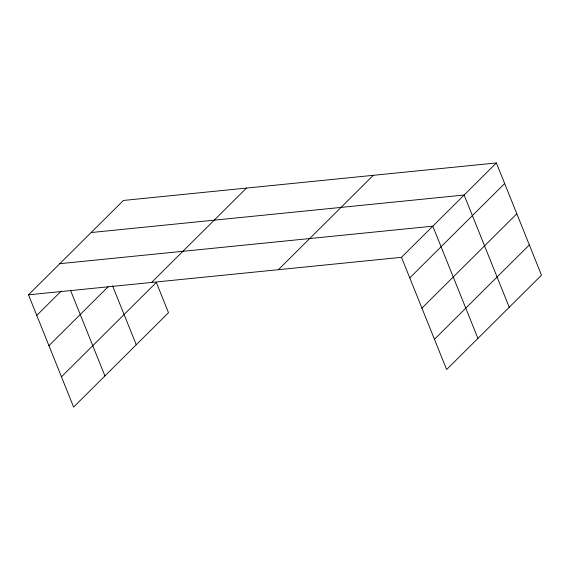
<?xml version="1.0" encoding="UTF-8"?>
<svg xmlns="http://www.w3.org/2000/svg" width="570" height="570" viewBox="0 0 570 570"><rect width="100%" height="100%" fill="white"/><g stroke="black" fill="none" stroke-linecap="round" stroke-linejoin="round"><path stroke-width="0.85" d="M61.46 376.813L156.344 282.442L168.506 312.688L73.615 407.058L28.5 294.825L123.384 200.455L496.385 162.942L541.5 275.175L446.616 369.545L401.494 257.312L496.385 162.942M36.772 315.41L61.197 291.12M48.935 345.655L108.428 286.482M151.591 282.442L246.475 188.071M278.409 269.688L373.293 175.318M409.773 277.896L504.657 183.526M421.928 308.142L516.812 213.771M434.454 339.3L529.345 244.936M91.122 232.539L464.123 195.026L509.238 307.266M59.814 263.682L432.808 226.169L477.931 338.409M28.5 294.825L401.494 257.312M112.547 285.827L136.244 344.772M70.716 290.807L104.93 375.915"/></g></svg>
